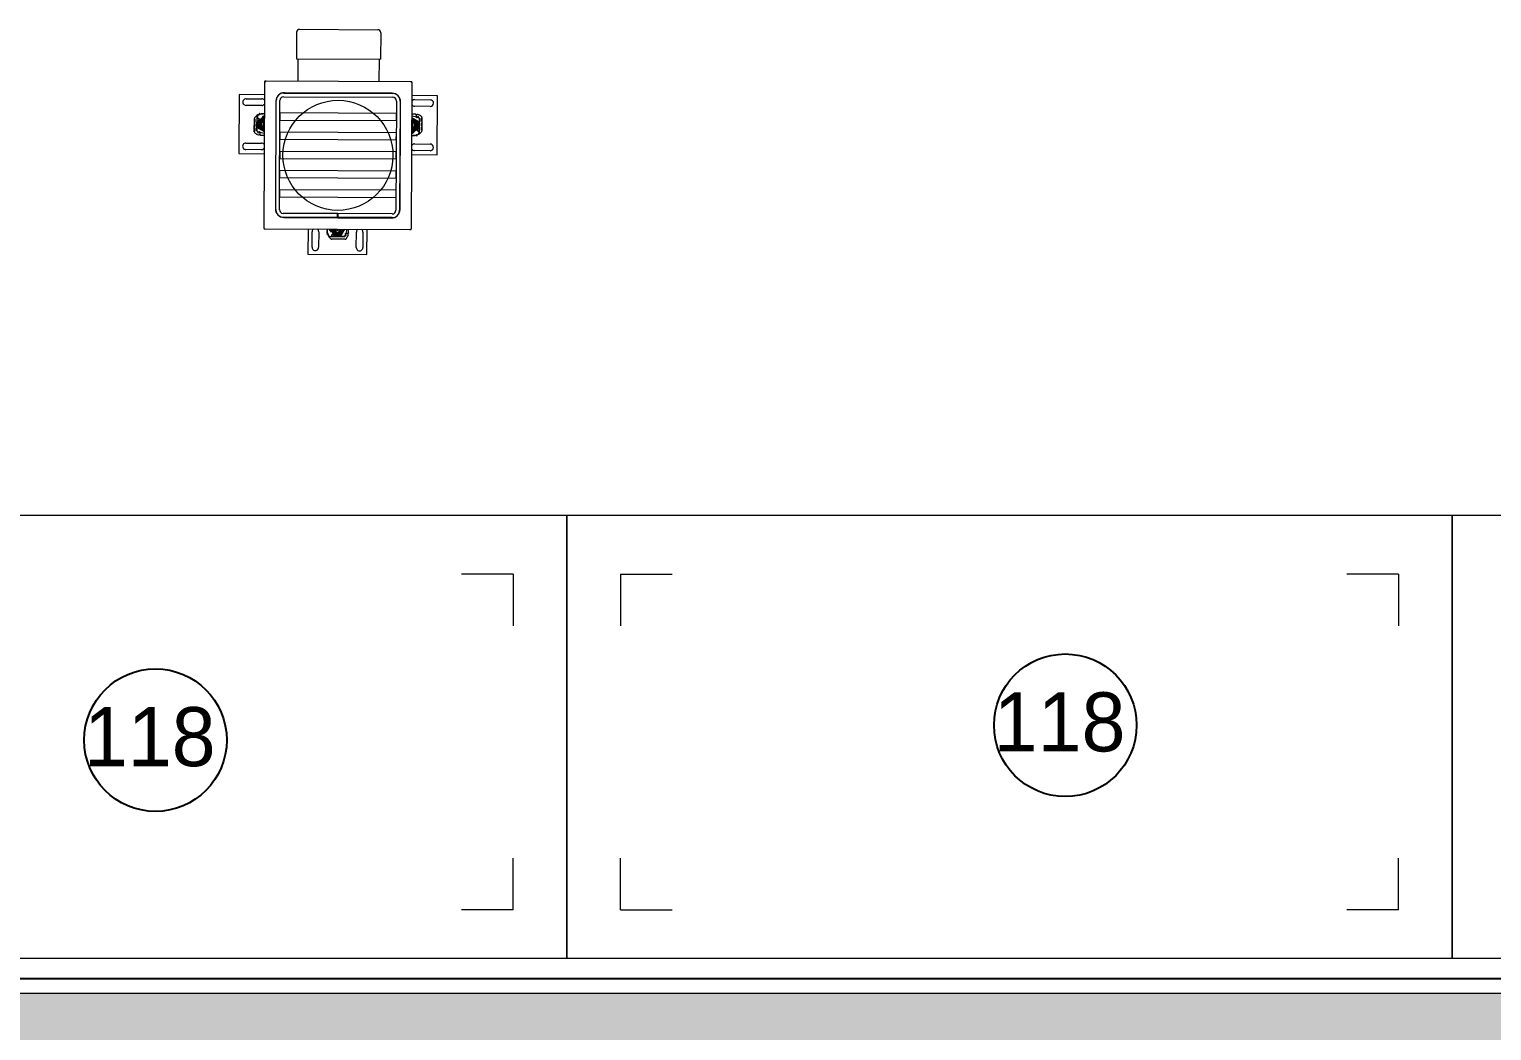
# Model space of a CAD drawing. Header units: millimetres. Extents: x -34838 to 729576, y -214038 to 121482.
# Drawn here: x 606936 to 608919, y -56235 to -54878 of the extents above; entities that cross this region are included whole.
import ezdxf

# ---------------------------------------------------------------- set-up
doc = ezdxf.new("R2010")
doc.units = ezdxf.units.MM
doc.header["$MEASUREMENT"] = 0
for name, color, linetype, lineweight in [('S-Prof__Обладнання__Обладнання для водопостачання та каналізації', 130, 'Continuous', 5), ('Viditelná (ISO)', 7, 'Continuous', 35), ('АБ _ 0 _ СТІНИ _ ЗОВНІШНІ .3D_Ном._пера__47', 7, 'Continuous', 20), ('ТХ Вспомогательное оборудование', 86, 'Continuous', 9)]:
    doc.layers.add(name, color=color, linetype=linetype, lineweight=lineweight)
doc.layers.add('АБ _ 0 _ СТІНИ _ ЗОВНІШНІ .3D', color=7, linetype='Continuous')

# ---------------------------------------------------------------- blocks, each defined once
blk = doc.blocks.new('Стена_4_4', base_point=(-150, -2075))
at = {"layer": 'АБ _ 0 _ СТІНИ _ ЗОВНІШНІ .3D', "linetype": 'Continuous', "lineweight": 0, "true_color": 0x000000}
h = blk.add_hatch(dxfattribs=at)
h.set_pattern_fill('М___БЕТОН_АРМОВАНИЙ___З__C5', color=18, style=0, pattern_type=2)
h.set_pattern_definition([(45, (0, 0), (-367.6955, 367.6955), []), (45, (-183.85, 183.85), (-367.6955, 367.6955), [390, -130, 0, -130])])
h.paths.add_polyline_path([(-150, -2200), (96150, -2200), (96150, -1950), (-150, -1950)])
at = {"layer": 'АБ _ 0 _ СТІНИ _ ЗОВНІШНІ .3D_Ном._пера__47', "color": 7, "linetype": 'Continuous', "lineweight": 20, "flags": 128}
blk.add_lwpolyline([(95900, -1950), (75, -1950)], dxfattribs=at)
blk = doc.blocks.new('Стеллаж СН-1200 серия 600')
at = {"layer": 'ТХ Вспомогательное оборудование', "color": 0}
blk.add_lwpolyline([(0, 0), (1200, 0), (1200, 600), (0, 600)], close=True, dxfattribs=at)
for points in [[(72.7, 520.1), (72.7, 450.1)], [(72.7, 520.1), (142.7, 520.1)], [(1127.3, 520.1), (1057.3, 520.1)], [(1127.3, 520.1), (1127.3, 450.1)], [(72.7, 65.6), (72.7, 135.6)], [(1127.3, 65.6), (1127.3, 135.6)], [(72.7, 65.6), (142.7, 65.6)], [(1127.3, 65.6), (1057.3, 65.6)]]:
    blk.add_lwpolyline(points, dxfattribs=at)
blk = doc.blocks.new('Стеллаж СН-1300 серия 600')
at = {"layer": 'ТХ Вспомогательное оборудование', "color": 0}
blk.add_lwpolyline([(0, 0), (1300, 0), (1300, 600), (0, 600)], close=True, dxfattribs=at)
for points in [[(72.7, 527.3), (72.7, 457.3)], [(72.7, 527.3), (142.7, 527.3)], [(1227.3, 527.3), (1157.3, 527.3)], [(1227.3, 527.3), (1227.3, 457.3)], [(72.7, 72.7), (72.7, 142.7)], [(1227.3, 72.7), (1227.3, 142.7)], [(72.7, 72.7), (142.7, 72.7)], [(1227.3, 72.7), (1157.3, 72.7)]]:
    blk.add_lwpolyline(points, dxfattribs=at)
blk = doc.blocks.new('AUDIT_I_200716151807-1023')
at = {"layer": 'Viditelná (ISO)', "color": 5}
for centre, radius, start, end in [((1063.2, -83.1), 1, 308.6012, 341.2698), ((1064.6, -81.6), 0.3, 155.7089, 199.9314), ((1075.2, -89.8), 5.55, 90, 92.2924), ((1075.2, -89.8), 5.05, 90, 92.2924), ((1082.4, -88.1), 0.5, 90, 118.955), ((1084.3, -88.1), 0.5, 61.045, 90), ((1084, -84.9), 5, 16.8837, 22.0555), ((928.6, -181.1), 5, 106.8837, 112.0555), ((933.6, -189.9), 5.55, 180, 182.2924), ((933.6, -189.9), 5.05, 180, 182.2924), ((931.8, -180.7), 0.5, 151.045, 180), ((931.8, -182.7), 0.5, 180, 208.955), ((925.4, -200.5), 0.3, 245.7089, 289.9314), ((926.9, -201.9), 1, 38.6012, 71.2698), ((1066.3, -294.9), 5, 196.8837, 202.0555), ((1066, -291.7), 0.5, 241.045, 270), ((1067.9, -291.7), 0.5, 270, 298.955), ((1075.2, -289.9), 5.05, 270, 272.2924), ((1075.2, -289.9), 5.55, 270, 272.2924), ((1087.1, -296.7), 1, 128.6012, 161.2698), ((1085.7, -298.1), 0.3, 335.7089, 19.9314)]:
    blk.add_arc(centre, radius, start, end, dxfattribs=at)
at = {"layer": 'Viditelná (ISO)', "color": 5, "extrusion": (0, 0, -1)}
for centre, major_axis, ratio, start_param, end_param in [((1070.3, -86.2), (-0.68, 1.13), 0.865496, 4.64047, 5.024928), ((1072.4, -89.6), (2.76, 2.81), 0.948675, 4.712185, 4.722398), ((929.9, -194.7), (-1.13, -0.68), 0.865496, 4.64047, 5.024928), ((933.3, -192.7), (-2.81, 2.76), 0.948675, 4.712185, 4.722398), ((1078, -290.2), (-2.76, -2.81), 0.948675, 4.712185, 4.722398), ((1080, -293.6), (0.68, -1.13), 0.865496, 4.64047, 5.024928)]:
    blk.add_ellipse(centre, major_axis=major_axis, ratio=ratio, start_param=start_param, end_param=end_param, dxfattribs=at)
blk = doc.blocks.new('Трап малый')
for p, q in [((-56.1, 166.8), (-56.3, 130.8)), ((-52.1, 170.8), (53.9, 170.2)), ((57.9, 166.2), (57.7, 130.2)), ((-56.3, 130.8), (57.7, 130.2)), ((-54.3, 130.8), (-54.4, 100.4)), ((55.7, 130.2), (55.6, 99.7)), ((-99.4, 99.6), (-99.5, 99.1)), ((-99.3, 100), (-99.4, 99.9)), ((-99.4, 99.9), (-99.4, 99.9)), ((-99.4, 99.9), (-99.4, 99.8)), ((-99.4, 99.8), (-99.4, 99.7)), ((-99.4, 99.7), (-99.4, 99.7)), ((-99.4, 99.7), (-99.4, 99.6)), ((-99.4, 99.6), (-99.4, 99.6)), ((-99.2, 100.2), (-99.3, 100.1)), ((-99.3, 100.1), (-99.3, 100.1)), ((-99.3, 100.1), (-99.3, 100)), ((-99.1, 100.3), (-99.2, 100.3)), ((-99.2, 100.3), (-99.2, 100.2)), ((-99.2, 100.2), (-99.2, 100.2)), ((-99, 100.4), (-99.1, 100.3)), ((-99.1, 100.3), (-99.1, 100.3)), ((-98.9, 100.4), (-99, 100.4)), ((-98.8, 100.5), (-98.9, 100.4)), ((-98.9, 100.4), (-98.9, 100.4)), ((-98.7, 100.5), (-98.8, 100.5)), ((-98.8, 100.5), (-98.8, 100.5)), ((-98.6, 100.5), (-98.7, 100.5)), ((-98.5, 100.5), (-98.6, 100.5)), ((-98.6, 100.5), (-98.6, 100.5)), ((-98.4, 100.5), (-98.5, 100.5)), ((-98, 100.5), (-98.4, 100.5)), ((-97.9, 100.5), (-98, 100.5)), ((98.6, 99.5), (-97.5, 100.6)), ((99.6, 99.4), (99.1, 99.5)), ((99.1, 99.5), (99.1, 99.5)), ((99.7, 99.4), (99.6, 99.4)), ((99.6, 99.4), (99.6, 99.4)), ((99.8, 99.4), (99.7, 99.4)), ((99.7, 99.4), (99.7, 99.4)), ((99.9, 99.4), (99.8, 99.4)), ((100, 99.3), (99.9, 99.4)), ((99.9, 99.4), (99.9, 99.4)), ((100.1, 99.3), (100, 99.3)), ((100.2, 99.2), (100.1, 99.3)), ((100.1, 99.3), (100.1, 99.3)), ((100.3, 99.2), (100.2, 99.2)), ((100.2, 99.2), (100.2, 99.2)), ((100.3, 99.1), (100.3, 99.2)), ((-133.8, 82.3), (-134.2, 2.3)), ((-99.5, 82.1), (-133.8, 82.3)), ((-99.5, 98.6), (-100.6, -97.5)), ((-99.5, 99.1), (-99.5, 99.1)), ((-73.6, 79.4), (74.4, 78.6)), ((-73.5, 84.4), (74.5, 83.6)), ((73.5, 84.1), (-72.5, 84.9)), ((99.5, -98.6), (100.6, 97.5)), ((100.4, 99), (100.3, 99.1)), ((100.3, 99.1), (100.3, 99.1)), ((100.4, 98.9), (100.4, 99)), ((100.5, 98.8), (100.4, 98.9)), ((100.4, 98.9), (100.4, 98.9)), ((100.5, 98.7), (100.5, 98.8)), ((100.5, 98.8), (100.5, 98.8)), ((100.5, 98.6), (100.5, 98.7)), ((100.5, 98.5), (100.5, 98.6)), ((100.5, 98.6), (100.5, 98.6)), ((100.5, 98.4), (100.5, 98.5)), ((100.5, 98), (100.5, 98.4)), ((100.5, 97.9), (100.5, 98)), ((134.7, 80.8), (100.5, 81)), ((134.3, 0.8), (134.7, 80.8)), ((-103.4, 67.6), (-124.4, 67.7)), ((-124.3, 76.7), (-103.3, 76.6)), ((-84.1, 73.5), (-84.9, -72.5)), ((-84.4, -73.5), (-83.6, 74.5)), ((-79.4, -73.6), (-78.6, 74.4)), ((79.4, 73.6), (78.6, -74.4)), ((84.4, 73.5), (83.6, -74.5)), ((84.1, -73.5), (84.9, 72.5)), ((125.1, 66.3), (104.1, 66.5)), ((104.2, 75.5), (125.2, 75.3)), ((-113.4, 31.8), (-113.3, 50.1)), ((-113.4, 39.8), (-112.9, 39.8)), ((-113.3, 49.1), (-112.8, 49.1)), ((-113.3, 48.2), (-112.8, 48.2)), ((-113.3, 45.5), (-112.8, 45.5)), ((-113.3, 44.6), (-112.8, 44.6)), ((-113.3, 43), (-112.8, 43)), ((-113.3, 42.9), (-112.8, 42.9)), ((-113.3, 42.2), (-112.8, 42.2)), ((-113.3, 42.2), (-112.8, 42.2)), ((-112.8, 42.9), (-112.9, 38.9)), ((-112.8, 49.1), (-112.8, 44.6)), ((-112.8, 42.9), (-112.8, 43)), ((-109.8, 42.8), (-109.9, 33.3)), ((-109.8, 54), (-109.8, 48.8)), ((-109.8, 48.8), (-109.8, 42.8)), ((-109.8, 43.5), (-109.7, 48.3)), ((-109.8, 42.8), (-109.8, 43.5)), ((-109.8, 33.3), (-109.8, 42.8)), ((-109.7, 48.3), (-109.7, 51)), ((-107.9, 37.5), (-107.8, 46.8)), ((-107.8, 46.8), (-99.8, 51.3)), ((-107.4, 49.3), (-105.1, 47)), ((-102.9, 45.5), (-107.3, 49.9)), ((-105.4, 44.7), (-105.4, 44.8)), ((-105.4, 42.1), (-105.4, 44.7)), ((-105.2, 37.5), (-105.4, 41.9)), ((-104.9, 45.2), (-105.3, 45.8)), ((-104.8, 45.8), (-104.9, 45.2)), ((-104.9, 44.7), (-104.9, 42.1)), ((-104.9, 44.7), (-104.9, 44.7)), ((-104.9, 41.9), (-104.7, 37.5)), ((-104.8, 46.3), (-104.8, 45.8)), ((-102, 49.3), (-102, 51.3)), ((-101.5, 51.3), (-101.5, 49.3)), ((-100.8, 46), (-100.8, 38.2)), ((-78.7, 57.4), (-78.7, 47.4)), ((79.3, 56.6), (-78.7, 57.4)), ((79.3, 46.6), (-78.7, 47.4)), ((79.3, 46.6), (79.3, 56.6)), ((100.3, 50.2), (108.3, 45.6)), ((100.4, 53.7), (106.5, 52)), ((101.3, 37.1), (101.3, 44.9)), ((105.3, 41.2), (105.2, 45.5)), ((105.3, 38.4), (105.3, 41)), ((105.7, 45.5), (105.8, 41.2)), ((105.8, 41), (105.8, 38.4)), ((106.7, 52), (107.2, 51.8)), ((108.9, 51.2), (107.2, 51.8)), ((108.3, 45.6), (108.3, 36.3)), ((108.7, 51.8), (109.1, 51.6)), ((110.3, 49.8), (110.2, 40.2)), ((110.2, 40.2), (110.2, 39.6)), ((110.3, 40.3), (110.3, 49.8)), ((110.3, 34.3), (110.3, 40.3)), ((113.8, 50.2), (113.3, 50.2)), ((113.3, 48.1), (113.3, 50.2)), ((113.8, 50.2), (113.3, 50.2)), ((113.8, 49.3), (113.3, 49.3)), ((113.8, 49.3), (113.3, 49.3)), ((113.8, 49.2), (113.3, 49.2)), ((113.8, 49), (113.3, 49)), ((113.8, 48.1), (113.3, 48.1)), ((113.3, 46), (113.3, 48.1)), ((113.8, 47.2), (113.3, 47.2)), ((113.8, 46.9), (113.3, 46.9)), ((113.8, 46.9), (113.3, 46.9)), ((113.8, 46.9), (113.3, 46.9)), ((113.8, 46), (113.3, 46)), ((113.8, 46), (113.3, 46)), ((113.3, 40.1), (113.3, 44.2)), ((113.8, 44.2), (113.3, 44.2)), ((113.8, 43.3), (113.3, 43.3)), ((113.8, 40.9), (113.3, 40.9)), ((113.8, 40.8), (113.3, 40.8)), ((113.3, 40.1), (113.3, 40.1)), ((113.8, 40.1), (113.3, 40.1)), ((113.8, 40.1), (113.3, 40.1)), ((113.8, 51.2), (113.8, 33)), ((-113.4, 38.9), (-112.9, 38.9)), ((-113.4, 37.1), (-112.9, 37.1)), ((-113.4, 37.1), (-112.9, 37.1)), ((-113.4, 36.2), (-112.9, 36.2)), ((-113.4, 36.2), (-112.9, 36.2)), ((-113.4, 36.2), (-112.9, 36.2)), ((-113.4, 35.9), (-112.9, 35.9)), ((-113.4, 35), (-112.9, 35)), ((-113.4, 34.1), (-112.9, 34.1)), ((-113.4, 33.8), (-112.9, 33.8)), ((-113.4, 33.8), (-112.9, 33.8)), ((-113.4, 33.8), (-112.9, 33.8)), ((-113.4, 32.9), (-112.9, 32.9)), ((-113.4, 32.9), (-112.9, 32.9)), ((-112.9, 37.1), (-112.9, 35)), ((-112.9, 35), (-112.9, 32.9)), ((-108.2, 31.3), (-108.7, 31.5)), ((-108.5, 31.9), (-106.7, 31.3)), ((-99.9, 32.8), (-107.9, 37.5)), ((-106.3, 31.1), (-106.7, 31.3)), ((-99.9, 29.4), (-106, 31)), ((-78.8, 31.4), (-78.9, 21.4)), ((79.1, 20.6), (-78.9, 21.4)), ((79.2, 30.6), (-78.8, 31.4)), ((79.1, 20.6), (79.2, 30.6)), ((108.3, 36.3), (100.2, 31.7)), ((102, 31.8), (102, 33.7)), ((102.5, 33.7), (102.5, 31.8)), ((103.3, 37.6), (107.7, 33.2)), ((105.3, 38.4), (105.3, 38.4)), ((105.3, 37.3), (105.3, 37.9)), ((105.3, 37.9), (105.8, 37.3)), ((105.3, 36.8), (105.3, 37.3)), ((107.8, 33.8), (105.6, 36)), ((105.8, 38.4), (105.8, 38.3)), ((110.2, 39.6), (110.2, 34.7)), ((110.2, 34.7), (110.2, 32.1)), ((110.3, 29), (110.3, 34.3)), ((113.3, 33.9), (113.3, 38.4)), ((113.8, 38.4), (113.3, 38.4)), ((113.8, 37.5), (113.3, 37.5)), ((113.8, 34.8), (113.3, 34.8)), ((113.8, 33.9), (113.3, 33.9)), ((-134.2, 2.3), (-100, 2.1)), ((-124.7, 16.7), (-103.7, 16.6)), ((-103.7, 7.6), (-124.7, 7.7)), ((-79, 5.4), (-79, -4.6)), ((79, 4.6), (-79, 5.4)), ((79, -5.4), (79, 4.6)), ((100.1, 1), (134.3, 0.8)), ((103.8, 15.5), (124.8, 15.3)), ((124.8, 6.3), (103.8, 6.5)), ((79, -5.4), (-79, -4.6)), ((-79.1, -20.6), (-79.2, -30.6)), ((78.8, -31.4), (-79.2, -30.6)), ((78.9, -21.4), (-79.1, -20.6)), ((78.8, -31.4), (78.9, -21.4)), ((-79.3, -46.6), (-79.3, -56.6)), ((78.7, -47.4), (-79.3, -46.6)), ((78.7, -57.4), (-79.3, -56.6)), ((78.7, -57.4), (78.7, -47.4)), ((-0.5, -79), (-74.4, -78.6)), ((-0.5, -84), (-0.5, -79)), ((-0.4, -79), (-0.4, -84)), ((73.6, -79.4), (-0.4, -79)), ((-100.5, -97.9), (-100.5, -98)), ((-100.5, -98), (-100.5, -98.4)), ((-100.5, -98.4), (-100.5, -98.5)), ((-100.5, -98.5), (-100.5, -98.6)), ((-100.5, -98.6), (-100.5, -98.6)), ((-100.5, -98.6), (-100.5, -98.7)), ((-100.5, -98.7), (-100.5, -98.8)), ((-100.5, -98.8), (-100.5, -98.8)), ((-100.5, -98.8), (-100.4, -98.9)), ((-100.4, -98.9), (-100.4, -98.9)), ((-100.4, -98.9), (-100.4, -99)), ((-100.4, -99), (-100.3, -99.1)), ((-100.3, -99.1), (-100.3, -99.1)), ((-100.3, -99.1), (-100.3, -99.2)), ((-0.5, -84), (-74.5, -83.6)), ((-73.5, -84.1), (72.5, -84.9)), ((73.5, -84.4), (-0.4, -84)), ((99.4, -99.6), (99.5, -99.1)), ((99.5, -99.1), (99.5, -99.1)), ((-100.3, -99.2), (-100.2, -99.2)), ((-100.2, -99.2), (-100.2, -99.2)), ((-100.2, -99.2), (-100.1, -99.3)), ((-100.1, -99.3), (-100.1, -99.3)), ((-100.1, -99.3), (-100, -99.3)), ((-100, -99.3), (-99.9, -99.4)), ((-99.9, -99.4), (-99.9, -99.4)), ((-99.9, -99.4), (-99.8, -99.4)), ((-99.8, -99.4), (-99.7, -99.4)), ((-99.7, -99.4), (-99.7, -99.4)), ((-99.7, -99.4), (-99.6, -99.4)), ((-99.6, -99.4), (-99.6, -99.4)), ((-99.6, -99.4), (-99.1, -99.5)), ((-99.1, -99.5), (-99.1, -99.5)), ((-98.6, -99.5), (97.5, -100.6)), ((-40.6, -99.8), (-40.7, -134)), ((-35.2, -124.6), (-35.1, -103.6)), ((-26.1, -103.6), (-26.2, -124.6)), ((-12.5, -110), (-7.3, -110.1)), ((-5.2, -108), (-9.8, -100)), ((-9.7, -101.7), (-7.8, -101.8)), ((-7.8, -102.3), (-9.7, -102.2)), ((-6.8, -110), (-9.4, -109.9)), ((9.7, -113.6), (-8.5, -113.6)), ((-3.9, -103.1), (-8.3, -107.5)), ((-7.8, -107.6), (-5.5, -105.4)), ((-7.6, -113.1), (-3.1, -113.1)), ((-7.6, -113.6), (-7.6, -113.1)), ((-7.3, -110.1), (-1.3, -110.1)), ((-2, -110), (-6.8, -110)), ((-6.7, -113.6), (-6.7, -113.1)), ((4, -108.1), (-5.2, -108)), ((-4.8, -105.1), (-4.3, -105.1)), ((-4.4, -101), (3.3, -101.1)), ((-4.3, -105.1), (-3.7, -105.1)), ((-3.7, -105.1), (-4.2, -105.6)), ((-4, -113.6), (-4, -113.1)), ((-3.1, -105.1), (-3.2, -105.1)), ((-3.2, -105.6), (-3.2, -105.6)), ((-0.6, -105.6), (-3.2, -105.6)), ((-3.1, -105.1), (-0.6, -105.1)), ((-3.1, -113.6), (-3.1, -113.1)), ((-1.3, -110), (-2, -110)), ((-1.4, -113.1), (-1.5, -113.1)), ((-1.5, -113.6), (-1.5, -113.1)), ((-1.4, -113.1), (2.6, -113.1)), ((-1.4, -113.6), (-1.4, -113.1)), ((8.2, -110), (-1.3, -110)), ((-1.3, -110.1), (8.3, -110.1)), ((-0.7, -113.6), (-0.7, -113.1)), ((-0.7, -113.6), (-0.7, -113.1)), ((-0.4, -105.1), (4, -104.9)), ((4, -105.4), (-0.4, -105.6)), ((1.7, -113.6), (1.7, -113.1)), ((2.6, -113.6), (2.6, -113.1)), ((8.7, -100.1), (4, -108.1)), ((4.4, -113.1), (6.5, -113.1)), ((4.4, -113.6), (4.4, -113.1)), ((4.4, -113.6), (4.4, -113.1)), ((5.3, -113.6), (5.3, -113.1)), ((5.3, -113.6), (5.3, -113.1)), ((5.4, -113.6), (5.4, -113.1)), ((5.6, -113.6), (5.6, -113.1)), ((6.5, -113.1), (8.7, -113.1)), ((6.5, -113.6), (6.5, -113.1)), ((7.5, -113.6), (7.5, -113.1)), ((7.7, -113.6), (7.7, -113.1)), ((7.8, -113.6), (7.8, -113.1)), ((7.8, -113.6), (7.8, -113.1)), ((8.7, -113.6), (8.7, -113.1)), ((8.7, -113.6), (8.7, -113.1)), ((9.7, -108.7), (10.3, -107)), ((10.3, -108.4), (10.1, -108.9)), ((10.4, -106.5), (10.3, -107)), ((12.2, -100.1), (10.5, -106.3)), ((24.8, -124.9), (24.9, -103.9)), ((33.9, -103.9), (33.8, -124.9)), ((39.3, -134.5), (39.4, -100.3)), ((97.9, -100.5), (98, -100.5)), ((98, -100.5), (98.4, -100.5)), ((98.4, -100.5), (98.5, -100.5)), ((98.5, -100.5), (98.6, -100.5)), ((98.6, -100.5), (98.6, -100.5)), ((98.6, -100.5), (98.7, -100.5)), ((98.7, -100.5), (98.8, -100.5)), ((98.8, -100.5), (98.9, -100.4)), ((98.8, -100.5), (98.8, -100.5)), ((98.9, -100.4), (98.9, -100.4)), ((98.9, -100.4), (99, -100.4)), ((99, -100.4), (99.1, -100.3)), ((99.1, -100.3), (99.1, -100.3)), ((99.1, -100.3), (99.2, -100.3)), ((99.2, -100.2), (99.3, -100.1)), ((99.2, -100.3), (99.2, -100.2)), ((99.2, -100.2), (99.2, -100.2)), ((99.3, -100), (99.4, -99.9)), ((99.3, -100.1), (99.3, -100)), ((99.3, -100.1), (99.3, -100.1)), ((99.4, -99.7), (99.4, -99.6)), ((99.4, -99.6), (99.4, -99.6)), ((99.4, -99.8), (99.4, -99.7)), ((99.4, -99.7), (99.4, -99.7)), ((99.4, -99.9), (99.4, -99.8)), ((99.4, -99.9), (99.4, -99.9)), ((-40.7, -134), (39.3, -134.5))]:
    blk.add_line(p, q)
for centre, radius, start, end in [((-73.6, 74.4), 10, 89.6818, 179.6818), ((-73.6, 74.4), 5, 89.6818, 179.6818), ((74.4, 73.6), 10, 359.6818, 89.6818), ((74.4, 73.6), 5, 359.6818, 89.6818), ((-74.4, -73.6), 10, 179.6818, 269.6818), ((-74.4, -73.6), 5, 179.6818, 269.6818), ((73.6, -74.4), 10, 269.6818, 359.6818), ((73.6, -74.4), 5, 269.6818, 359.6818)]:
    blk.add_arc(centre, radius, start, end)
for centre, major_axis, ratio, start_param, end_param in [((-52.1, 166.8), (-2.83, 2.82), 1, -0.792576, 0.77822), ((53.9, 166.2), (2.82, 2.83), 1, 5.490609, 7.061405), ((-97.5, 98.6), (1.41, 1.42), 1, 0.77822, 2.349016), ((98.6, 97.5), (-1.42, 1.41), 1, 3.919813, 5.490609), ((-72.6, 73.4), (8.12, 8.14), 1, 0.77822, 2.349016), ((73.4, 72.6), (8.12, 8.14), 1, 5.490609, 7.061405), ((-124.4, 72.2), (3.18, 3.19), 1, 0.77822, 3.919813), ((-103.4, 72.1), (3.18, 3.19), 1, 3.919813, 4.884918), ((-103.4, 72.1), (3.18, 3.19), 1, 6.0963, 7.061405), ((0, 0), (52.6, 52.8), 1, 0.77822, 7.061405), ((104.1, 71), (3.18, 3.19), 1, 2.954708, 3.919813), ((104.1, 71), (3.18, 3.19), 1, 0.77822, 1.743325), ((125.1, 70.8), (3.18, 3.19), 1, 3.919813, 7.061405), ((-111.3, 50.1), (-1.42, 1.41), 1, 0.082057, 0.781058), ((-102.2, 42.3), (9.88, 9.92), 1, 1.105185, 1.652853), ((-108.3, 48.8), (-1.06, 1.06), 1, 4.708428, 7.064243), ((-106.8, 42.8), (-2.12, 2.12), 1, -0.62558, 0.781058), ((-106.9, 42.8), (2.05, 2.05), 1, 0.942378, 2.349016), ((-104.7, 51), (3.53, 3.54), 1, 1.16316, 2.349016), ((-108.4, 48.3), (0.969, 0.972), 1, 6.276387, 8.632201), ((-99.8, 42.1), (5.51, 5.52), 1, 0.77822, 3.919813), ((-99.8, 42.1), (5.4, 5.42), 1, 0.77822, 3.919813), ((-106, 37.9), (5.65, 5.67), 1, 0.251051, 0.945216), ((-106.1, 37.9), (-5.6, 5.58), 1, -0.879573, -0.628418), ((-99.8, 42.1), (4.9, 4.91), 1, 0.77822, 3.919813), ((-101.8, 41.4), (-10.6, 10.6), 1, -0.817814, -0.465611), ((-99.8, 42.1), (-4.25, 4.24), 1, -0.792576, 2.349016), ((-105.8, 46.3), (-0.708, 0.706), 1, 3.919813, 4.705591), ((-99.8, 42.1), (3.57, 3.58), 1, 1.618503, 2.349016), ((-99.8, 42.1), (3.53, 3.54), 1, 0.77822, 3.919813), ((-99.8, 42.1), (3.53, 3.54), 1, 0.979578, 3.718455), ((-99.8, 42.1), (2.96, 2.97), 1, 0.77822, 3.919813), ((-99.8, 42.1), (2.82, 2.83), 1, 1.0309, 3.667132), ((-99.8, 42.1), (3.57, 3.58), 1, 0.77822, 1.618503), ((-99.7, 48.6), (-3.19, 3.18), 1, 1.566836, 1.821847), ((-99.8, 50.3), (-2.12, 2.12), 1, -0.792576, 2.349016), ((-99.8, 50.3), (-1.77, 1.76), 1, -0.792576, 2.349016), ((-99.7, 48.6), (-3.19, 3.18), 1, 1.821847, 2.328786), ((-99.8, 50.3), (1.41, 1.42), 1, 0.77822, 1.843656), ((-99.8, 50.3), (1.41, 1.42), 1, 2.854377, 3.919813), ((-101.6, 50.4), (-4.25, 4.24), 1, -1.096085, -0.817814), ((-99.8, 42.1), (-1.06, 1.06), 1, -0.792576, 2.349016), ((-99.8, 42.1), (0.988, 0.992), 1, 0.77822, 3.919813), ((-99.8, 42.1), (3.53, 3.54), 0.999999, 0.77822, 0.979578), ((100.3, 41), (-5.52, 5.51), 1, 2.349016, 5.490609), ((100.3, 41), (5.4, 5.42), 1, 3.919813, 7.061405), ((100.3, 41), (4.9, 4.91), 1, 3.919813, 7.061405), ((100.3, 41), (-4.25, 4.24), 1, 2.349016, 5.490609), ((100.3, 41), (3.53, 3.54), 1, 3.919813, 7.061405), ((100.3, 41), (3.53, 3.54), 1, 0.576862, 0.77822), ((100.3, 41), (2.96, 2.97), 1, 3.919813, 7.061405), ((100.3, 41), (-1.06, 1.06), 1, 2.349016, 5.490609), ((100.3, 41), (-0.992, 0.988), 1, 2.349016, 5.490609), ((102.9, 33.9), (15.5, 15.6), 1, 0.676469, 0.89973), ((100.3, 41), (3.53, 3.54), 1, 4.12117, 6.860047), ((100.3, 41), (2.82, 2.83), 1, 4.172493, 6.808725), ((104.2, 45.5), (-1.06, 1.06), 1, 3.959823, 5.757633), ((104.2, 45.5), (-0.708, 0.706), 1, 3.959823, 5.758156), ((100.3, 41), (3.57, 3.58), 1, 4.760096, 5.490609), ((105.2, 54.8), (-0.708, 0.706), 1, 3.465124, 5.388858), ((107.8, 53.5), (-1.38, 1.38), 1, 0.323531, 1.451938), ((107.7, 53.5), (-1.24, 1.24), 1, -1.13439, 2.83066), ((107.8, 53.6), (-1.34, 1.34), 1, 2.022113, 2.696884), ((107.3, 40.3), (-2.12, 2.12), 1, 2.516012, 3.922651), ((107.3, 40.2), (2.05, 2.05), 1, 4.083971, 5.490609), ((100.2, 32.8), (16.8, 16.9), 1, 0.222674, 0.436407), ((100.2, 32.8), (14.8, 14.8), 0.999999, 0.344446, 0.374951), ((108.3, 49.3), (-1.42, 1.41), 1, 3.919813, 5.163705), ((108.2, 49.8), (-1.49, 1.48), 1, 3.922651, 5.056834), ((108.3, 49.8), (1.41, 1.42), 1, 5.490609, 6.637446), ((111.8, 51.2), (1.41, 1.42), 1, 5.493447, 6.505859), ((-111.4, 31.8), (1.41, 1.42), 1, 2.351854, 3.364267), ((-99.8, 50.3), (16.8, 16.9), 1, 3.364267, 3.577999), ((-107.8, 33.3), (-1.49, 1.48), 1, 0.781058, 1.915242), ((-107.8, 33.8), (-1.42, 1.41), 1, 0.77822, 2.022113), ((-107.8, 33.3), (1.41, 1.42), 1, 2.349016, 3.495854), ((-99.8, 50.3), (14.8, 14.8), 0.999999, 3.486038, 3.516543), ((-107.3, 29.6), (-1.24, 1.24), 1, 2.007203, 5.972253), ((-107.3, 29.5), (1.34, 1.34), 1, 0.451316, 1.126088), ((-107.3, 29.6), (-1.38, 1.38), 1, 3.465124, 4.593531), ((-104.7, 28.3), (0.706, 0.708), 1, 1.894327, 3.818062), ((-103.7, 37.6), (-1.06, 1.06), 1, 0.818231, 2.616041), ((-102.4, 49.2), (15.5, 15.6), 1, 3.818062, 4.041322), ((-103.7, 37.6), (-0.708, 0.706), 1, 0.818231, 2.616563), ((-99.8, 42.1), (3.53, 3.54), 0.999999, 3.718455, 3.919813), ((100.2, 32.8), (-2.12, 2.12), 1, 2.349016, 5.490609), ((100.2, 32.8), (-1.77, 1.76), 1, 2.349016, 5.490609), ((100.2, 32.8), (-1.42, 1.41), 1, 4.425173, 5.490609), ((100.2, 32.8), (1.41, 1.42), 1, 3.919813, 4.985248), ((102, 32.7), (-4.25, 4.24), 1, 2.045508, 2.323779), ((100.2, 34.4), (-3.19, 3.18), 1, -1.319746, -0.812807), ((100.3, 41), (3.57, 3.58), 1, 3.919813, 4.760096), ((100.3, 41), (3.53, 3.54), 1, 3.919813, 4.12117), ((102.3, 41.7), (-10.6, 10.6), 1, 2.323779, 2.675981), ((106.5, 45.2), (-5.67, 5.65), 1, 1.821847, 2.516012), ((100.2, 34.4), (-3.19, 3.18), 1, 4.708428, 4.96344), ((106.3, 36.7), (-0.708, 0.706), 1, 0.77822, 1.563998), ((106.5, 45.2), (-5.6, 5.58), 1, 2.26202, 2.513174), ((105.2, 32.1), (3.53, 3.54), 1, 4.304753, 5.490609), ((102.6, 40.8), (9.88, 9.92), 1, 4.246778, 4.794446), ((108.8, 34.3), (-1.06, 1.06), 1, 1.566836, 3.922651), ((108.8, 34.7), (0.969, 0.972), 1, 3.134794, 5.490609), ((111.8, 33), (1.41, 1.42), 1, 4.794446, 5.493447), ((-124.7, 12.2), (3.18, 3.19), 1, 0.77822, 3.919813), ((-103.7, 12.1), (3.18, 3.19), 1, 6.0963, 7.061405), ((-103.7, 12.1), (3.18, 3.19), 1, 3.919813, 4.884918), ((103.8, 11), (3.18, 3.19), 1, 0.77822, 1.743325), ((103.8, 11), (3.18, 3.19), 1, 2.954708, 3.919813), ((124.8, 10.8), (3.18, 3.19), 1, 3.919813, 7.061405), ((-73.4, -72.6), (8.12, 8.14), 1, 2.349016, 3.919813), ((72.6, -73.4), (8.12, 8.14), 1, 3.919813, 5.490609), ((-98.6, -97.5), (1.41, 1.42), 1, 2.349016, 3.919813), ((97.5, -98.6), (-1.42, 1.41), 1, 2.349016, 3.919813), ((-30.6, -103.6), (3.18, 3.19), 1, 1.383911, 2.349016), ((-30.6, -103.6), (-3.19, 3.18), 1, 3.919813, 4.884918), ((0.2, -102.1), (-10.6, 10.6), 1, 0.752982, 1.105185), ((-8.8, -101.8), (4.24, 4.25), 1, 2.045508, 2.323779), ((-9.4, -104.9), (-3.54, 3.53), 1, 1.163161, 2.349016), ((-0.8, -102.4), (9.88, 9.92), 1, 2.675982, 3.22365), ((-8.8, -100), (2.12, 2.12), 1, 2.349016, 5.490609), ((-8.8, -100), (-1.77, 1.76), 1, 0.77822, 3.919813), ((-8.8, -100), (1.41, 1.42), 1, 2.349016, 3.414452), ((-8.5, -111.6), (1.41, 1.42), 0.999999, 3.22365, 3.922651), ((-7.3, -108.6), (-1.06, 1.06), 1, -0.003961, 2.351854), ((-0.6, -100), (5.51, 5.52), 1, 2.349016, 5.490609), ((-6.8, -108.6), (0.969, 0.972), 1, 1.563997, 3.919813), ((-0.6, -100), (-5.42, 5.4), 1, 0.77822, 3.919813), ((-8.8, -100), (1.41, 1.42), 1, 4.425173, 5.490609), ((-0.6, -100), (4.9, 4.91), 1, 2.349016, 5.490609), ((-0.6, -100), (4.24, 4.25), 1, 2.349016, 5.490609), ((-0.6, -100), (3.53, 3.54), 1, 2.349016, 5.490609), ((-0.6, -100), (3.53, 3.54), 1, 2.349016, 2.550374), ((-0.6, -100), (3.57, 3.58), 1, 2.349016, 3.1893), ((-0.6, -100), (3.53, 3.54), 1, 2.550374, 5.289251), ((-4.8, -106.1), (0.706, 0.708), 1, 0.77822, 1.563997), ((-0.6, -100), (2.96, 2.97), 1, 2.349016, 5.490609), ((3.7, -106.3), (-5.67, 5.65), 1, 0.25105, 0.945216), ((-0.6, -100), (2.82, 2.83), 1, 2.601697, 5.237929), ((3.6, -106.3), (5.58, 5.6), 1, 2.26202, 2.513175), ((-1.3, -107.1), (2.05, 2.05), 1, 2.513175, 3.919813), ((-1.3, -107.1), (-2.12, 2.12), 1, 0.945216, 2.351854), ((-7.1, -99.9), (-3.19, 3.18), 1, 3.137632, 3.392643), ((-0.6, -100), (3.57, 3.58), 1, 3.1893, 3.919813), ((-7.1, -99.9), (-3.19, 3.18), 1, 3.392643, 3.899582), ((-0.6, -100), (1.06, 1.06), 1, 2.349016, 5.490609), ((-0.6, -100), (0.988, 0.992), 1, 2.349016, 5.490609), ((4, -103.9), (-1.06, 1.06), 1, 2.389027, 4.186837), ((4, -103.9), (-0.708, 0.706), 1, 2.389027, 4.18736), ((-0.6, -100), (3.53, 3.54), 1, 5.289251, 5.490609), ((7.8, -108), (1.41, 1.42), 1, 3.919813, 5.163705), ((8.2, -108), (1.41, 1.42), 1, 3.919813, 5.06665), ((8.3, -108), (1.48, 1.49), 1, 3.922651, 5.056834), ((9.7, -111.6), (1.41, 1.42), 1, 3.922651, 4.935062), ((12, -107.5), (1.24, 1.24), 1, 5.148795, 9.113846), ((12.1, -107.6), (1.34, 1.34), 1, 2.022112, 2.696885), ((-8.8, -100), (14.8, 14.8), 0.999981, 5.056828, 5.087333), ((12, -107.6), (1.38, 1.38), 1, 0.323531, 1.451938), ((-8.8, -100), (-16.9, 16.8), 1, 3.364266, 3.577999), ((13.3, -104.9), (-0.708, 0.706), 1, 1.894328, 3.818062), ((-7.6, -102.7), (15.5, 15.6), 1, 5.388858, 5.612119), ((29.4, -103.9), (3.18, 3.19), 1, 1.383911, 2.349016), ((29.4, -103.9), (3.18, 3.19), 1, 5.490609, 6.455714), ((-30.7, -124.6), (3.18, 3.19), 1, 2.349016, 5.490609), ((29.3, -124.9), (3.18, 3.19), 1, 2.349016, 5.490609)]:
    blk.add_ellipse(centre, major_axis=major_axis, ratio=ratio, start_param=start_param, end_param=end_param)
for points, weights in [([(-99.8, 51.9), (-104, 49.5), (-108.3, 47)], [1, 1.15470053838, 1]), ([(-108.3, 47), (-108.3, 42.1), (-108.3, 37.2)], [1, 1.15470053838, 1]), ([(-100.8, 47), (-100.8, 46.4), (-100.8, 46)], [1.01967201941, 1.01641431551, 1]), ([(108.8, 45.8), (104.6, 48.3), (100.3, 50.8)], [1, 1.15470053838, 1]), ([(101.3, 44.9), (101.3, 45.3), (101.3, 45.9)], [1, 1.01641431551, 1.01967201941]), ([(108.8, 36), (108.8, 40.9), (108.8, 45.8)], [1, 1.15470053838, 1]), ([(-108.3, 37.2), (-104.1, 34.8), (-99.9, 32.3)], [1, 1.15470053838, 1]), ([(-100.8, 38.2), (-100.8, 37.8), (-100.8, 37.2)], [1, 1.01641431551, 1.01967201941]), ([(100.2, 31.2), (104.5, 33.6), (108.8, 36)], [1, 1.15470053838, 1]), ([(101.3, 36.1), (101.3, 36.6), (101.3, 37.1)], [1.01967201941, 1.01641431551, 1]), ([(-10.4, -100), (-7.9, -104.3), (-5.5, -108.5)], [1, 1.15470053838, 1]), ([(-5.5, -101), (-4.9, -101), (-4.4, -101)], [1.01967201941, 1.01641431551, 1]), ([(-5.5, -108.5), (-0.6, -108.5), (4.3, -108.6)], [1, 1.15470053838, 1]), ([(3.3, -101.1), (3.8, -101.1), (4.3, -101.1)], [1, 1.01641431551, 1.01967201941]), ([(4.3, -108.6), (6.8, -104.3), (9.3, -100.1)], [1, 1.15470053838, 1])]:
    blk.add_rational_spline(points, weights, degree=2)
for points, knots in [([(-106.1, 55.7), (-105.7, 55.9), (-105.2, 56), (-104.8, 56.1), (-104.3, 56.2), (-103.9, 56.2), (-103.4, 56.3), (-103.2, 56.3), (-103, 56.3), (-102.7, 56.3), (-102.3, 56.4), (-101.8, 56.4), (-101.4, 56.4)], [0.7738005, 0.7738005, 0.7738005, 0.7738005, 0.907672, 0.907672, 0.907672, 1.0415435, 1.0415435, 1.0415435, 1.1084793, 1.1084793, 1.1084793, 1.2423508, 1.2423508, 1.2423508, 1.2423508]), ([(-105.4, 44.8), (-105.4, 44.9), (-105.4, 45), (-105.4, 45.1), (-105.3, 45.3), (-105.3, 45.4), (-105.3, 45.5), (-105.3, 45.6), (-105.3, 45.7), (-105.3, 45.7), (-105.3, 45.8), (-105.3, 45.8)], [-0.7393749, -0.7393749, -0.7393749, -0.7393749, -0.7082852, -0.7082852, -0.6895882, -0.6708911, -0.6708911, -0.6337981, -0.6337981, -0.6153592, -0.5969202, -0.5969202, -0.5969202, -0.5969202]), ([(-104.9, 45.2), (-104.9, 45.2), (-104.9, 45.2), (-104.9, 45.2), (-104.9, 45.1), (-104.9, 45.1), (-104.9, 45), (-104.9, 45), (-104.9, 44.9), (-104.9, 44.8), (-104.9, 44.8), (-104.9, 44.7)], [0.5969202, 0.5969202, 0.5969202, 0.5969202, 0.6153592, 0.6337981, 0.6337981, 0.6708911, 0.6708911, 0.6895882, 0.7082852, 0.7082852, 0.7393749, 0.7393749, 0.7393749, 0.7393749]), ([(100.3, 48.8), (100.9, 48.8), (101.5, 48.7), (102.1, 48.5), (103, 48.1), (103.9, 47.5), (104.5, 46.7)], [95.8185759, 95.8185759, 95.8185759, 95.8185759, 96.1545619, 96.1545619, 96.1545619, 96.7427307, 96.7427307, 96.7427307, 96.7427307]), ([(100.3, 48.2), (100.8, 48.2), (101.4, 48.1), (101.8, 47.8), (102.4, 47.6), (102.9, 47.2), (103.3, 46.7)], [0.5953414, 0.5953414, 0.5953414, 0.5953414, 0.7545984, 0.7545984, 0.7545984, 0.9423626, 0.9423626, 0.9423626, 0.9423626]), ([(103.2, 46.4), (103.2, 46.5), (103.3, 46.5), (103.3, 46.6), (103.3, 46.7), (103.3, 46.7)], [0.00004811, 0.00004811, 0.00004811, 0.00004811, 0.0187128, 0.0187128, 0.03730006, 0.03730006, 0.03730006, 0.03730006]), ([(103.9, 46.5), (103.8, 46.5), (103.7, 46.5), (103.5, 46.5), (103.4, 46.4), (103.2, 46.4)], [0, 0, 0, 0, 0.03525254, 0.03525254, 0.07338193, 0.07338193, 0.07338193, 0.07338193]), ([(103.3, 46.7), (103.4, 46.7), (103.4, 46.7), (103.6, 46.8), (103.8, 46.7), (104.2, 46.6), (104.4, 46.6), (104.6, 46.4), (104.6, 46.4), (104.6, 46.4)], [0, 0, 0, 0, 0.0055623, 0.0055623, 0.0740936, 0.0740936, 0.1354374, 0.1354374, 0.1481916, 0.1481916, 0.1481916, 0.1481916]), ([(103.3, 46.3), (103.4, 46.3), (103.5, 46.4), (103.7, 46.4), (103.8, 46.4), (103.9, 46.5)], [0.00007426, 0.00007426, 0.00007426, 0.00007426, 0.03418726, 0.03418726, 0.06833615, 0.06833615, 0.06833615, 0.06833615]), ([(104.8, 46.3), (104.8, 46.3), (104.7, 46.4), (104.6, 46.5), (104.6, 46.6), (104.5, 46.7)], [-0.04454091, -0.04454091, -0.04454091, -0.04454091, -0.02228535, -0.02228535, -0.00002713, -0.00002713, -0.00002713, -0.00002713]), ([(105.3, 55.8), (105.3, 55.8), (105.3, 55.8), (105.4, 55.8), (105.6, 55.7), (105.6, 55.4)], [-0.05151133, -0.05151133, -0.05151133, -0.05151133, -0.05126221, -0.05126221, -0.00001736, -0.00001736, -0.00001736, -0.00001736]), ([(106.1, 54.4), (106, 54.3), (106, 54.2), (105.9, 53.8), (105.8, 53.6), (105.9, 53.3), (105.9, 53.1), (105.9, 52.9), (106, 52.8), (106.1, 52.5), (106.2, 52.4), (106.3, 52.3)], [-1.7533506, -1.7533506, -1.7533506, -1.7533506, -1.6908696, -1.6908696, -1.5574964, -1.5574964, -1.4465152, -1.4465152, -1.3614211, -1.3614211, -1.2086509, -1.2086509, -1.2086509, -1.2086509]), ([(106.5, 52), (106.5, 52), (106.5, 52), (106.5, 52), (106.6, 52), (106.6, 52)], [-0.08491287, -0.08491287, -0.08491287, -0.08491287, -0.08476972, -0.08476972, 0, 0, 0, 0]), ([(108.4, 53.1), (108.4, 53.1), (108.4, 53.1), (108.4, 53), (108.4, 52.9), (108.5, 52.7), (108.5, 52.6), (108.5, 52.4), (108.5, 52.3), (108.5, 52.1), (108.5, 52.1), (108.5, 52), (108.5, 52), (108.5, 52)], [-0.0004584, -0.0004584, -0.0004584, -0.0004584, 0, 0, 0.0291314, 0.0291314, 0.0589228, 0.0589228, 0.0992017, 0.0992017, 0.136201, 0.136201, 0.171809, 0.171809, 0.171809, 0.171809]), ([(-107.9, 30), (-107.9, 30), (-107.9, 30), (-107.9, 30.1), (-108, 30.2), (-108, 30.3), (-108, 30.4), (-108.1, 30.6), (-108.1, 30.8), (-108.1, 30.9), (-108.1, 31), (-108.1, 31.1), (-108.1, 31.1), (-108.1, 31.1)], [-0.0004584, -0.0004584, -0.0004584, -0.0004584, 0, 0, 0.0291314, 0.0291314, 0.0589228, 0.0589228, 0.0992017, 0.0992017, 0.136201, 0.136201, 0.171809, 0.171809, 0.171809, 0.171809]), ([(-106, 31), (-106, 31), (-106, 31), (-106.1, 31.1), (-106.1, 31.1), (-106.2, 31.1)], [-0.08491287, -0.08491287, -0.08491287, -0.08491287, -0.08476972, -0.08476972, 0, 0, 0, 0]), ([(-105.6, 28.7), (-105.5, 28.8), (-105.5, 28.9), (-105.4, 29.2), (-105.4, 29.4), (-105.4, 29.8), (-105.4, 29.9), (-105.5, 30.2), (-105.5, 30.3), (-105.6, 30.5), (-105.7, 30.7), (-105.8, 30.8)], [-1.7533506, -1.7533506, -1.7533506, -1.7533506, -1.6908696, -1.6908696, -1.5574964, -1.5574964, -1.4465152, -1.4465152, -1.3614211, -1.3614211, -1.2086509, -1.2086509, -1.2086509, -1.2086509]), ([(-104.8, 27.3), (-104.8, 27.3), (-104.8, 27.3), (-105, 27.3), (-105.1, 27.4), (-105.2, 27.6)], [-0.05151133, -0.05151133, -0.05151133, -0.05151133, -0.05126221, -0.05126221, -0.00001736, -0.00001736, -0.00001736, -0.00001736]), ([(-104.3, 36.8), (-104.3, 36.7), (-104.3, 36.7), (-104.2, 36.5), (-104.1, 36.5), (-104.1, 36.4)], [-0.04454091, -0.04454091, -0.04454091, -0.04454091, -0.02228535, -0.02228535, -0.00002713, -0.00002713, -0.00002713, -0.00002713]), ([(-102.9, 36.3), (-102.9, 36.3), (-102.9, 36.3), (-103.1, 36.3), (-103.3, 36.3), (-103.7, 36.4), (-103.9, 36.5), (-104.1, 36.6), (-104.1, 36.7), (-104.2, 36.7)], [0, 0, 0, 0, 0.0055623, 0.0055623, 0.0740936, 0.0740936, 0.1354374, 0.1354374, 0.1481916, 0.1481916, 0.1481916, 0.1481916]), ([(-99.9, 34.3), (-100.5, 34.3), (-101, 34.4), (-101.6, 34.6), (-102.6, 34.9), (-103.5, 35.6), (-104.1, 36.4)], [95.8185759, 95.8185759, 95.8185759, 95.8185759, 96.1545619, 96.1545619, 96.1545619, 96.7427307, 96.7427307, 96.7427307, 96.7427307]), ([(-103.5, 36.6), (-103.3, 36.6), (-103.2, 36.6), (-103, 36.6), (-102.9, 36.6), (-102.8, 36.7)], [0, 0, 0, 0, 0.03525254, 0.03525254, 0.07338193, 0.07338193, 0.07338193, 0.07338193]), ([(-102.9, 36.8), (-103, 36.7), (-103.1, 36.7), (-103.3, 36.7), (-103.4, 36.6), (-103.4, 36.6)], [0.00007426, 0.00007426, 0.00007426, 0.00007426, 0.03418726, 0.03418726, 0.06833615, 0.06833615, 0.06833615, 0.06833615]), ([(-102.8, 36.7), (-102.8, 36.6), (-102.8, 36.5), (-102.8, 36.4), (-102.8, 36.4), (-102.9, 36.3)], [0.00004811, 0.00004811, 0.00004811, 0.00004811, 0.0187128, 0.0187128, 0.03730006, 0.03730006, 0.03730006, 0.03730006]), ([(-99.9, 34.8), (-100.4, 34.9), (-100.9, 35), (-101.4, 35.2), (-101.9, 35.5), (-102.5, 35.9), (-102.9, 36.3)], [0.5953414, 0.5953414, 0.5953414, 0.5953414, 0.7545984, 0.7545984, 0.7545984, 0.9423626, 0.9423626, 0.9423626, 0.9423626]), ([(106.6, 27.3), (106.1, 27.2), (105.7, 27.1), (105.2, 27), (104.8, 26.9), (104.3, 26.8), (103.9, 26.8), (103.7, 26.8), (103.4, 26.7), (103.2, 26.7), (102.8, 26.7), (102.3, 26.7), (101.8, 26.7)], [0.7738005, 0.7738005, 0.7738005, 0.7738005, 0.907672, 0.907672, 0.907672, 1.0415435, 1.0415435, 1.0415435, 1.1084793, 1.1084793, 1.1084793, 1.2423508, 1.2423508, 1.2423508, 1.2423508]), ([(105.3, 37.9), (105.3, 37.9), (105.3, 37.9), (105.3, 37.9), (105.3, 37.9), (105.3, 38), (105.3, 38), (105.3, 38.1), (105.3, 38.2), (105.3, 38.2), (105.3, 38.3), (105.3, 38.4)], [0.5969202, 0.5969202, 0.5969202, 0.5969202, 0.6153592, 0.6337981, 0.6337981, 0.6708911, 0.6708911, 0.6895882, 0.7082852, 0.7082852, 0.7393749, 0.7393749, 0.7393749, 0.7393749]), ([(105.8, 38.3), (105.8, 38.2), (105.8, 38.1), (105.8, 37.9), (105.8, 37.8), (105.8, 37.7), (105.8, 37.5), (105.8, 37.5), (105.8, 37.4), (105.8, 37.3), (105.8, 37.3), (105.8, 37.3)], [-0.7393749, -0.7393749, -0.7393749, -0.7393749, -0.7082852, -0.7082852, -0.6895882, -0.6708911, -0.6708911, -0.6337981, -0.6337981, -0.6153592, -0.5969202, -0.5969202, -0.5969202, -0.5969202]), ([(-14.2, -106.4), (-14.3, -105.9), (-14.5, -105.4), (-14.6, -105), (-14.6, -104.5), (-14.7, -104.1), (-14.8, -103.6), (-14.8, -103.4), (-14.8, -103.2), (-14.8, -103), (-14.8, -102.5), (-14.8, -102.1), (-14.8, -101.6)], [0.7738005, 0.7738005, 0.7738005, 0.7738005, 0.907672, 0.907672, 0.907672, 1.0415435, 1.0415435, 1.0415435, 1.1084793, 1.1084793, 1.1084793, 1.2423508, 1.2423508, 1.2423508, 1.2423508]), ([(-3.2, -105.6), (-3.3, -105.6), (-3.4, -105.6), (-3.6, -105.6), (-3.7, -105.6), (-3.9, -105.6), (-4, -105.6), (-4.1, -105.6), (-4.2, -105.6), (-4.2, -105.6), (-4.2, -105.6), (-4.2, -105.6)], [-0.7393749, -0.7393749, -0.7393749, -0.7393749, -0.7082852, -0.7082852, -0.6895882, -0.6708911, -0.6708911, -0.6337981, -0.6337981, -0.6153592, -0.5969202, -0.5969202, -0.5969202, -0.5969202]), ([(-3.7, -105.1), (-3.7, -105.1), (-3.7, -105.1), (-3.6, -105.1), (-3.6, -105.1), (-3.6, -105.1), (-3.5, -105.1), (-3.4, -105.1), (-3.4, -105.1), (-3.3, -105.1), (-3.2, -105.1), (-3.2, -105.1)], [0.5969202, 0.5969202, 0.5969202, 0.5969202, 0.6153592, 0.6337981, 0.6337981, 0.6708911, 0.6708911, 0.6895882, 0.7082852, 0.7082852, 0.7393749, 0.7393749, 0.7393749, 0.7393749]), ([(4.7, -104.6), (4.8, -104.5), (4.9, -104.5), (5, -104.4), (5.1, -104.4), (5.1, -104.3)], [-0.04454091, -0.04454091, -0.04454091, -0.04454091, -0.02228535, -0.02228535, -0.00002713, -0.00002713, -0.00002713, -0.00002713]), ([(5.2, -103.1), (5.2, -103.1), (5.2, -103.1), (5.2, -103.4), (5.2, -103.6), (5.1, -104), (5, -104.1), (4.9, -104.3), (4.9, -104.4), (4.8, -104.4)], [0, 0, 0, 0, 0.0055623, 0.0055623, 0.0740936, 0.0740936, 0.1354374, 0.1354374, 0.1481916, 0.1481916, 0.1481916, 0.1481916]), ([(4.8, -103.1), (4.8, -103.2), (4.8, -103.3), (4.9, -103.5), (4.9, -103.6), (4.9, -103.7)], [0.00007426, 0.00007426, 0.00007426, 0.00007426, 0.03418726, 0.03418726, 0.06833615, 0.06833615, 0.06833615, 0.06833615]), ([(4.9, -103), (4.9, -103), (5, -103), (5.1, -103.1), (5.1, -103.1), (5.2, -103.1)], [0.00004811, 0.00004811, 0.00004811, 0.00004811, 0.0187128, 0.0187128, 0.03730006, 0.03730006, 0.03730006, 0.03730006]), ([(4.9, -103.7), (4.9, -103.6), (4.9, -103.5), (4.9, -103.2), (4.9, -103.1), (4.9, -103)], [0, 0, 0, 0, 0.03525254, 0.03525254, 0.07338193, 0.07338193, 0.07338193, 0.07338193]), ([(7.2, -100.1), (7.2, -100.7), (7.1, -101.3), (6.9, -101.8), (6.6, -102.8), (5.9, -103.7), (5.1, -104.3)], [95.8185759, 95.8185759, 95.8185759, 95.8185759, 96.1545619, 96.1545619, 96.1545619, 96.7427307, 96.7427307, 96.7427307, 96.7427307]), ([(6.7, -100.1), (6.7, -100.6), (6.5, -101.1), (6.3, -101.6), (6, -102.2), (5.7, -102.7), (5.2, -103.1)], [0.5953414, 0.5953414, 0.5953414, 0.5953414, 0.7545984, 0.7545984, 0.7545984, 0.9423626, 0.9423626, 0.9423626, 0.9423626]), ([(11.6, -108.1), (11.6, -108.1), (11.6, -108.1), (11.5, -108.2), (11.4, -108.2), (11.2, -108.2), (11.1, -108.3), (10.9, -108.3), (10.8, -108.3), (10.6, -108.3), (10.5, -108.3), (10.4, -108.3), (10.4, -108.3), (10.4, -108.3)], [-0.0004584, -0.0004584, -0.0004584, -0.0004584, 0, 0, 0.0291314, 0.0291314, 0.0589228, 0.0589228, 0.0992017, 0.0992017, 0.136201, 0.136201, 0.171809, 0.171809, 0.171809, 0.171809]), ([(10.5, -106.3), (10.5, -106.3), (10.5, -106.3), (10.5, -106.3), (10.5, -106.4), (10.5, -106.4)], [-0.08491287, -0.08491287, -0.08491287, -0.08491287, -0.08476972, -0.08476972, 0, 0, 0, 0]), ([(12.8, -105.8), (12.7, -105.8), (12.6, -105.7), (12.3, -105.6), (12.1, -105.6), (11.8, -105.6), (11.6, -105.6), (11.4, -105.7), (11.3, -105.7), (11, -105.9), (10.9, -105.9), (10.8, -106)], [-1.7533506, -1.7533506, -1.7533506, -1.7533506, -1.6908696, -1.6908696, -1.5574964, -1.5574964, -1.4465152, -1.4465152, -1.3614211, -1.3614211, -1.2086509, -1.2086509, -1.2086509, -1.2086509]), ([(14.3, -105), (14.3, -105), (14.3, -105), (14.2, -105.2), (14.1, -105.3), (13.9, -105.4)], [-0.05151133, -0.05151133, -0.05151133, -0.05151133, -0.05126221, -0.05126221, -0.00001736, -0.00001736, -0.00001736, -0.00001736])]:
    blk.add_open_spline(points, degree=3, knots=knots)
for points in [[(103.3, 46.7), (102.6, 47.6), (101.5, 48.1), (100.3, 48.2)], [(103.2, 46.4), (102.5, 47.2), (101.4, 47.6), (100.3, 47.6)], [(103.2, 46.4), (103.2, 46.4), (103.2, 46.4), (103.2, 46.4)], [(103.2, 46.4), (103.2, 46.4), (103.2, 46.4), (103.2, 46.4)], [(103.3, 46.3), (103.3, 46.3), (103.3, 46.4), (103.2, 46.4)], [(104.9, 46.8), (104.4, 47.1), (103.8, 47), (103.3, 46.7)], [(103.9, 46.5), (103.9, 46.5), (103.9, 46.5), (103.9, 46.5)], [(103.9, 46.5), (103.9, 46.5), (103.9, 46.5), (103.9, 46.5)], [(105.6, 55.4), (105.6, 55.4), (105.6, 55.4), (105.6, 55.4)], [(106.3, 52.3), (106.3, 52.3), (106.3, 52.3), (106.3, 52.3)], [(106.5, 52), (106.5, 52), (106.5, 52), (106.5, 52)], [(106.6, 52), (106.7, 52), (106.7, 52), (106.7, 52)], [(-106.2, 31.1), (-106.2, 31.1), (-106.3, 31.1), (-106.3, 31.1)], [(-106, 31), (-106, 31), (-106, 31), (-106.1, 31)], [(-105.8, 30.8), (-105.8, 30.8), (-105.8, 30.8), (-105.8, 30.8)], [(-105.2, 27.6), (-105.2, 27.6), (-105.2, 27.6), (-105.2, 27.6)], [(-104.4, 36.2), (-103.9, 36), (-103.3, 36), (-102.9, 36.3)], [(-103.5, 36.6), (-103.5, 36.6), (-103.5, 36.6), (-103.5, 36.6)], [(-103.4, 36.6), (-103.5, 36.6), (-103.5, 36.6), (-103.5, 36.6)], [(-102.9, 36.8), (-102.8, 36.7), (-102.8, 36.7), (-102.8, 36.7)], [(-102.9, 36.3), (-102.1, 35.5), (-101, 34.9), (-99.9, 34.8)], [(-102.8, 36.7), (-102.8, 36.7), (-102.8, 36.7), (-102.8, 36.7)], [(-102.8, 36.7), (-102.8, 36.7), (-102.8, 36.7), (-102.8, 36.7)], [(-102.8, 36.7), (-102, 35.9), (-100.9, 35.5), (-99.9, 35.4)], [(4.8, -103.1), (4.8, -103.1), (4.8, -103), (4.9, -103)], [(4.9, -103), (5.6, -102.2), (6.1, -101.2), (6.1, -100.1)], [(4.9, -103), (4.9, -103), (4.9, -103), (4.9, -103)], [(4.9, -103), (4.9, -103), (4.9, -103), (4.9, -103)], [(4.9, -103.7), (4.9, -103.7), (4.9, -103.7), (4.9, -103.7)], [(4.9, -103.7), (4.9, -103.7), (4.9, -103.7), (4.9, -103.7)], [(5.2, -103.1), (6.1, -102.3), (6.6, -101.2), (6.7, -100.1)], [(5.3, -104.6), (5.5, -104.2), (5.5, -103.5), (5.2, -103.1)], [(10.5, -106.4), (10.4, -106.5), (10.4, -106.5), (10.4, -106.5)], [(10.5, -106.3), (10.5, -106.3), (10.5, -106.3), (10.5, -106.3)], [(10.7, -106), (10.7, -106), (10.7, -106), (10.7, -106)], [(13.9, -105.4), (13.9, -105.4), (13.9, -105.4), (13.9, -105.4)]]:
    blk.add_open_spline(points, degree=3)
at = {"rotation": 89.68185193793853}
blk.add_blockref('AUDIT_I_200716151807-1023', (-195.6, -1032.5), dxfattribs=at)

msp = doc.modelspace()

# ---------------------------------------------------------------- linework, layer by layer
msp.add_line((611990, -56164.5), (598290, -56164.5))
at = {"color": 3}
for centre in [(608340.6, -55821.1), (607107.3, -55841.2)]:
    msp.add_circle(centre, 96.6, dxfattribs=at)

# ---------------------------------------------------------------- block references
at = {"layer": 'S-Prof__Обладнання__Обладнання для водопостачання та каналізації'}
msp.add_blockref('Трап малый', (607354.7, -55049), dxfattribs=at)
at = {"layer": 'АБ _ 0 _ СТІНИ _ ЗОВНІШНІ .3D', "color": 7, "lineweight": 20}
msp.add_blockref('Стена_4_4', (526030, -56309.5), dxfattribs=at)
at = {"layer": 'ТХ Вспомогательное оборудование', "color": 1}
for name, p in [('Стеллаж СН-1200 серия 600', (606464.9, -56136.7, 1394)), ('Стеллаж СН-1200 серия 600', (607664.9, -56136.7, 2091)), ('Стеллаж СН-1300 серия 600', (608864.9, -56136.7, 2091))]:
    msp.add_blockref(name, p, dxfattribs=at)

# ---------------------------------------------------------------- texts
at = {"color": 3, "char_height": 80, "attachment_point": 1}
for insert in [(608105.3, -55776.5), (606872, -55796.5)]:
    msp.add_mtext_dynamic_manual_height_columns('\\pxqc;118', width=455.137, gutter_width=12.5, heights=[44.7], dxfattribs=dict(at, insert=insert))

doc.saveas('drawing.dxf')
